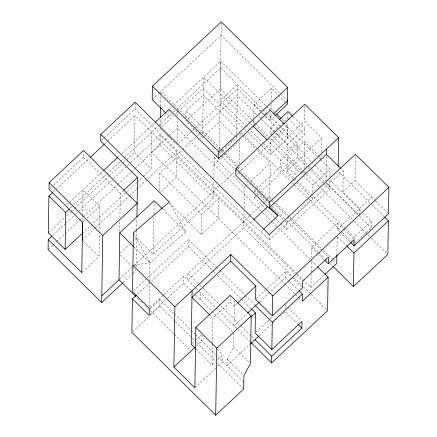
<?xml version="1.0" encoding="UTF-8"?>
<svg xmlns="http://www.w3.org/2000/svg" width="437" height="437" viewBox="0 0 437 437"><rect width="100%" height="100%" fill="white"/><g stroke="black" fill="none" stroke-linecap="round" stroke-linejoin="round"><path stroke-width="0.33" stroke-dasharray="2.19 1.64" d="M82.522 221.062L82.609 215.599M82.62 214.917L83.014 189.784L99.778 206.335L99.39 230.791M53.532 185.113L83.467 157.156L83.554 151.792M82.265 272.218L98.986 256.606L99.352 233.505M119.705 231.484L119.875 220.636M119.918 217.926L120.301 193.525L122.759 191.231M126.468 159.931L134.427 152.497L135.006 115.63L294.871 273.496M104.175 137.819L135.115 108.928L135.219 102.225M136.164 267.051L136.672 230.998M136.743 230.381L136.863 218.795M143.205 176.504L151.191 169.048L151.77 132.182M149.263 306.932L149.64 282.799M149.673 280.854L149.957 262.692L133.727 233.325M134.601 239.613L136.568 237.772L153.327 254.329L153.917 217.025M153.955 214.305L154.152 202.063M135.104 168.376L159.964 145.16L160.122 135.104L176.887 151.661L176.832 155.009L296.838 273.513M160.27 125.725L160.384 118.351M160.576 106.284L160.745 95.561M160.756 94.889L160.805 91.541L223.165 153.119M159.423 190.516L159.696 173.085L176.914 157.014L176.597 177.122L160.363 192.275M132.881 331.475L159.866 306.271L159.975 299.569L173.942 313.362M169.048 110.769L168.961 116.127L166.087 113.292M177.034 142.276L177.4 118.815M177.444 116.133L177.526 110.774M177.537 110.102L177.569 108.092L220.63 67.882L262.517 109.245M185.862 117.673L185.965 110.971L203.183 94.895L239.132 130.395M167.65 298.187L183.616 283.28L183.731 276.151L195.585 287.808M249.347 216.113L187.943 273.453L187.839 280.155L243.775 227.923L244.037 211.164M137.344 294.281L188.363 246.643L188.473 239.514L216.168 266.86M202.637 133.558L203.522 77.256L252.171 125.299M201.288 234.576L201.599 214.469L218.817 198.393L218.5 218.5L201.288 234.576L169.496 203.183M200.381 299.831L200.49 292.703M201.97 334.922L201.878 340.947L196.011 346.426M153.327 254.329L213.556 198.081L213.819 181.328M213.862 178.646L214.196 157.44L215.19 156.512M195.989 348.999L212.18 364.988L212.513 343.903M212.524 343.225L212.917 318.06L230.135 301.983L230.217 296.625M202.571 137.579L185.812 121.027L220.237 88.875L221.269 23.188M219.407 149.438L220.734 61.18L266.018 105.896M217.222 349.3L222.936 354.942L222.832 361.639L216.452 367.599M233.904 332.934L233.68 346.989L227.125 359.077L227.022 365.78L250.079 344.241M236.581 136.044L236.548 138.054L219.827 153.671M236.619 133.361L237.389 84.434L220.177 100.51L245.261 125.277M234.407 300.76L234.013 325.805L247.211 313.482M239.558 163.897L239.929 140.435L214.086 164.569M239.979 137.196L240.039 133.307L241.961 135.202M244.092 207.815L244.414 187.276L245.408 186.353M253.848 120.426L253.782 124.447L255.749 122.611M253.886 117.744L254.099 104.339L271.317 88.263L277.943 94.807M274.594 217.517L254.416 197.59L254.46 194.907M254.498 192.231L254.52 190.887L256.011 189.494M265.936 116.024L270.197 120.23L270.35 110.179M261.588 145.767L270.334 154.403L270.547 140.998L287.759 124.922L286.322 123.502M272.087 135.716L270.65 134.296L270.754 127.593L278.626 120.246M269.525 109.747L271 108.371L271.06 104.35M271.104 101.668L271.317 88.263M266.739 199.867L269.722 197.087L270.257 163.143L256.35 149.41M135.115 108.928L250.417 222.788L260.845 231.73L269.225 240.006L269.312 234.642M256.508 189.03L280.363 166.754L280.472 160.051L297.684 143.975L281.171 127.664M304.736 106.295L304.502 121.038L321.599 137.917L304.381 153.993L287.289 137.114L287.448 127.058L236.767 174.385M293.899 177.673L287.098 170.954L287.306 157.549L304.523 141.473L318.409 155.19M272.568 136.186L287.409 150.847L287.519 144.144L304.731 128.068L293.238 116.717M270.334 154.403L287.551 138.327L287.759 124.922M270.65 134.296L287.863 118.219L287.972 111.517M285.17 308.839L285.23 304.818L287.147 306.708M259.966 301.568L285.656 277.577L285.754 271.301L291.506 276.976M280.844 223.684L286.606 229.381L286.71 222.679L312.559 198.545L312.608 195.192M296.007 168.589L295.904 175.292L263.107 142.904M259.862 192.504L297.477 157.38L297.684 143.975M304.07 174.101L304.108 171.419M304.152 168.742L304.523 141.473M287.409 150.847L304.627 134.771L304.731 128.068M297.324 273.994L310.926 287.426L311.128 274.693M311.166 272.011L311.324 261.954M311.39 257.934L311.559 247.211L337.402 223.078L343.149 228.753M312.652 192.509L312.766 185.141L329.984 169.064L318.382 157.61M319.808 159.407L321.282 158.025L321.326 155.348M321.37 152.666L321.599 137.917M326.068 181.142L326.466 155.67M286.606 229.381L329.667 189.172L329.815 179.787M329.859 177.105L329.984 169.064M336.905 254.58L337.178 237.154M339.696 231.719L337.304 229.354L337.402 223.078M359.58 214.938L359.684 208.454L342.919 191.903L343.253 170.883L341.335 168.988M342.919 191.903L354.97 180.65L355.385 154.266M354.112 239.176L354.145 237.165L371.357 221.089L362.126 211.972M355.019 242.95L371.253 227.792L371.357 221.089M50.036 188.374L53.03 185.578M101.679 140.146L103.678 138.283M53.412 191.827L55.401 189.969M55.898 189.505L89.732 157.91M104.656 143.975L107.147 141.648M107.644 141.184L135.006 115.63M152.202 99.576L158.418 93.775M158.893 93.327L221.084 35.255L286.492 99.849M66.785 204.937L103.181 170.949M117.444 157.631L119.94 155.304M121.934 153.436L154.824 122.731M170.053 108.507L171.528 107.131M173.494 105.29L220.734 61.18M70.614 207.968L73.072 205.669M73.563 205.21L106.36 174.587M106.863 174.117L123.824 158.276M124.326 157.812L158.156 126.222M158.647 125.763L172.79 112.555M173.265 112.112L175.177 110.326M48.354 232.872L64.774 217.539M66.763 215.681L70.745 211.967M71.242 211.503L74.224 208.711M74.722 208.247L108.556 176.657M109.053 176.193L122.486 163.646M122.983 163.181L125.971 160.395M161.712 127.02L173.593 115.925M175.57 114.079L177.553 112.227M178.045 111.768L203.287 88.192L244.097 128.494M52.724 235.396L65.654 223.323M66.151 222.859L75.098 214.501M75.596 214.037L78.578 211.251M79.075 210.787L112.888 179.214M113.385 178.749L126.812 166.213M127.309 165.749L130.292 162.963M130.789 162.498L160.122 135.104M169.316 135.612L151.453 152.289L284.383 283.558M169.813 135.148L177.253 128.199L262.276 212.158M48.092 249.631L52.566 245.452M53.063 244.988L56.045 242.202M56.542 241.737L64.501 234.308M64.998 233.844L79.414 220.379M79.911 219.915L82.899 217.129M83.396 216.665L117.203 185.091M117.7 184.627L130.63 172.555M131.127 172.091L134.607 168.84M83.052 221.952L85.024 220.111M86.99 218.276L99.778 206.335M82.331 233.347L136.721 182.562M137.218 182.092L142.708 176.969M178.482 143.565L191.903 131.034M192.4 130.57L237.264 88.673L261.441 112.544M82.227 240.05L94.682 228.42M95.179 227.956L129.057 196.322M129.554 195.858L136.53 189.341M137.027 188.877L176.887 151.661M176.832 155.009L182.3 149.902M182.797 149.443L199.196 134.126M199.693 133.662L202.675 130.876L220.395 148.372M203.063 137.12L219.789 121.502L234.156 135.689M215.687 156.047L218.172 153.731M218.669 153.267L223.143 149.088M225.131 147.231L228.611 143.981M230.599 142.123L234.079 138.879M236.067 137.021L239.542 133.771M260.179 118.476L261.654 117.1M264.112 114.8L266.57 112.506M120.333 252.93L129.68 244.207M130.171 243.742L132.138 241.907M270.246 116.881L273.196 114.123M270.197 120.23L274.622 116.1M119.498 279.314L132.285 267.373M134.252 265.538L235.035 171.424M238.018 168.638L239.509 167.245L238.072 165.831M123.141 282.515L132.121 274.13M132.619 273.66L136.115 270.399L133.717 268.034M287.289 137.114L304.502 121.038M133.52 290.829L146.799 278.429M147.291 277.97L188.473 239.514M245.905 185.889L248.882 183.103M250.871 181.246L270.257 163.143M254.416 197.59L255.902 196.202M256.393 195.743L259.365 192.968M287.098 170.954L304.31 154.878L311.111 161.597M150.295 307.369L163.269 295.254M163.771 294.789L183.731 276.151M150.197 308.697L159.975 299.569M249.844 215.649L262.763 203.582M263.26 203.118L266.242 200.332M150.186 314.498L167.153 298.657M250.417 222.788L253.362 220.035M305.545 172.724L306.528 171.807M260.845 231.73L262.812 229.895M269.225 240.006L343.253 170.883M192.209 343.384L196.115 339.729M196.606 339.276L201.495 334.709M237.258 303.387L234.325 306.124L230.135 301.983M337.304 229.354L371.734 197.202M212.18 364.988L215.605 361.792M217.555 359.962L222.936 354.942M194.858 387.756L215.96 368.052M256.082 332.038L272.879 316.35M258.939 335.971L271.29 324.434M273.267 322.593L274.256 321.67M276.233 319.824L277.222 318.901M279.691 316.596L280.68 315.672M283.149 313.362L285.126 311.521L297.575 323.817M310.926 287.426L324.347 274.895M256.115 298.864L266.488 289.218M266.985 288.759L285.754 271.301M133.607 265.259L149.957 262.692L185.84 231.981L169.938 203.2M278.413 95.277L285.044 101.821M285.514 102.285L286.934 103.689M354.97 180.65L375.083 200.512M375.563 200.987L388.493 213.753M287.863 118.219L304.627 134.771M338.582 171.703L371.461 204.172M371.942 204.653L384.03 216.588M271 108.371L274.349 111.681M282.012 119.246L284.405 121.612M318.89 155.665L321.282 158.025M266.499 106.371L269.869 109.703M285.071 124.714L317.901 157.129M262.998 109.725L266.384 113.063M266.865 113.538L280.696 127.194M254.099 104.339L262.145 112.287M262.621 112.751L265.461 115.559M261.921 113.025L264.822 115.887M265.308 116.362L277.397 128.303M279.33 130.21L287.551 138.327M311.597 162.078L314.028 164.476M314.514 164.957L327.63 177.908M329.574 179.826L361.639 211.492M270.754 127.593L274.108 130.903M276.026 132.793L287.519 144.144M326.532 182.961L358.111 214.146M256.595 114.565L237.16 95.375L202.73 127.522L185.965 110.971M258.535 116.482L261.452 119.361M261.938 119.842L275.053 132.799M275.539 133.274L308.577 165.902M309.063 166.382L311.494 168.78M311.98 169.261L325.581 182.693M326.068 183.174L359.105 215.796M359.591 216.277L371.253 227.792M297.477 157.38L307.588 167.366M308.069 167.841L310.467 170.212M310.947 170.687L329.667 189.172M220.237 88.875L252.307 120.541M252.794 121.022L269.798 137.813M270.279 138.294L306.233 173.795M306.719 174.276L320.321 187.708M320.807 188.189L352.391 219.374M354.331 221.291L370.849 237.602M371.335 238.083L387.854 254.4M254.263 124.916L270.547 140.998M287.306 157.549L301.197 171.266M301.672 171.736L303.589 173.631M267.384 140.321L299.837 172.369M300.317 172.844L302.71 175.21M303.191 175.679L312.766 185.141M245.741 125.758L262.621 142.429M244.583 128.975L247.5 131.854M247.987 132.335L261.102 145.286M294.385 178.154L344.427 227.568M344.913 228.048L354.145 237.165M280.363 166.754L292.856 179.088M293.336 179.563L295.74 181.939M296.22 182.409L309.675 195.7M310.155 196.169L312.559 198.545M343.629 229.223L353.686 239.159M241.071 132.313L243.977 135.18M244.463 135.661L257.551 148.591M258.038 149.066L291.495 182.103M291.976 182.584L341.914 231.894M342.4 232.375L352.096 241.951M352.583 242.431L354.036 243.868M242.437 135.678L255.869 148.935M340.177 232.189L350.234 242.12M337.67 236.958L346.29 245.468M222.307 150.257L223.739 151.677M225.65 153.562L237.597 165.361M269.722 197.087L272.639 199.966M273.125 200.441L274.097 201.402M276.042 203.32L289.157 216.277M289.644 216.757L322.681 249.38M323.167 249.86L332.885 259.452M333.371 259.933L335.796 262.331M223.651 153.595L236.745 166.53M237.231 167.01L270.7 200.059M271.186 200.539L273.125 202.457M273.611 202.932L287.191 216.348M287.677 216.823L327.941 256.579M219.816 154.611L220.789 155.572M221.275 156.047L234.882 169.485M235.368 169.966L268.892 203.068M269.378 203.549L284.438 218.418M286.377 220.341L325.248 258.72M325.734 259.201L327.679 261.118M330.104 263.516L332.535 265.92M254.52 190.887L268.935 205.122M271.339 207.493L283.351 219.358M285.274 221.253L286.71 222.679M311.559 247.211L324.008 259.507M214.196 157.44L244.414 187.276M275.075 217.992L280.363 223.214M262.763 212.639L271.994 221.756M272.48 222.236L277.823 227.513M278.309 227.994L316.612 265.816M160.226 128.402L162.143 130.297M162.624 130.767L165.978 134.077M166.453 134.552L169.807 137.863M170.288 138.338L176.51 144.483M296.81 275.414L302.623 281.155M159.964 145.16L213.556 198.081M243.775 227.923L293.669 277.195M294.156 277.675L301.421 284.848M303.36 286.759L310.625 293.937M311.111 294.418L327.581 310.68M291.982 277.451L301.563 286.907M285.656 277.577L289.01 280.893M289.491 281.362L298.11 289.873M284.869 284.039L297.947 296.952M298.433 297.433L301.339 300.306M159.696 173.085L201.599 214.469M134.427 152.497L151.191 169.048M287.622 307.178L301.033 320.425M162.81 209.236L185.84 231.981M216.654 267.34L219.571 270.219M220.057 270.7L244.835 295.166M245.321 295.647L255.033 305.244M188.363 246.643L212.655 270.629M213.141 271.109L215.572 273.507M217.511 275.43L240.836 298.46M241.322 298.935L251.035 308.533M83.467 157.156L120.301 193.525M187.943 273.453L199.114 284.487M199.6 284.968L202.517 287.846M203.003 288.327L220.008 305.119M220.494 305.6L240.896 325.745M241.382 326.226L251.1 335.824M251.586 336.304L254.503 339.183M196.071 288.289L198.977 291.157M199.463 291.637L215.55 307.572M216.036 308.052L250.33 341.865M183.616 283.28L190.8 290.37M192.717 292.266L195.11 294.625M195.59 295.101L232.932 331.973M210.06 315.241L212.917 318.06M134.132 247.063L149.957 262.692M233.68 346.989L249.483 362.595M227.125 359.077L242.928 374.684M120.312 254.793L133.241 267.564M174.423 313.837L190.8 330.011M191.28 330.487L195.131 334.289M195.618 334.769L215.687 354.587M217.593 356.466L243.78 382.331M159.866 306.271L174.887 321.102M175.368 321.583L191.843 337.845M192.324 338.325L196.202 342.149M196.683 342.63L215.578 361.284M217.517 363.202L243.677 389.034M83.183 241L98.986 256.606M137.71 298.247L140.588 301.088M141.064 301.563L142.986 303.453M144.904 305.348L148.738 309.139M150.181 310.565L173.784 333.868M174.265 334.343L190.161 350.042"/><path stroke-width="0.66" d="M136.36 295.204L132.427 298.875L149.186 315.427L149.301 308.298L132.537 291.747L133.405 232.735L169.288 202.025L100.789 134.377L135.219 102.225L269.312 234.642L355.385 154.266L388.908 187.369L388.493 213.753L354.063 245.905L350.714 242.595M51.73 236.324L48.25 239.574L48.092 249.631L101.684 302.551L122.639 282.979M52.915 192.291L48.933 196.011L48.354 232.872L65.118 249.423L82.331 233.347M101.684 302.551L102.739 235.527L137.169 203.374L83.576 150.454L49.146 182.6L49.037 189.308L82.56 222.411L81.774 272.677L48.25 239.574M65.118 249.423L65.697 212.562L69.63 208.886M82.227 240.05L82.5 222.428M100.789 134.377L100.685 141.08L137.513 177.449L136.956 216.779M101.788 295.849L119.006 279.773L119.743 232.855L154.174 200.703L162.329 208.76M132.427 298.875L131.898 332.388L215.709 415.15L243.677 389.034L243.884 375.629L250.445 363.54L251.188 315.973L230.239 295.281L195.809 327.433L194.858 387.756L173.91 367.069L174.855 306.741L230.791 254.509L272.699 295.887L272.382 315.875L255.623 299.323L255.831 286.038L230.687 261.211L230.791 254.509M275.113 115.641L287.409 104.159L287.672 87.4L221.291 21.85L152.409 86.171L152.202 99.576L165.612 112.817M160.395 117.679L160.565 106.956M192.072 290.671L191.231 344.296L195.514 348.529M155.315 122.273L169.07 109.425L218.686 158.423L218.79 151.721L287.672 87.4M215.709 415.15L216.763 348.125L251.188 315.973M338.172 166.535L338.626 137.715L304.769 104.279L235.887 168.606L235.778 175.308L267.608 206.734L278.041 215.676L263.795 228.977M251.521 309.014L255.41 312.848L255.093 332.956L271.852 349.513L301.994 321.37L301.885 328.072L271.748 356.215L271.645 362.918L251.297 342.821M278.041 215.676L269.656 207.4L269.744 202.036L338.626 137.715M271.852 349.513L272.284 322.277L302.42 294.134L299.066 290.823M302.42 294.134L302.306 301.262L328.111 277.167L317.573 266.767M269.656 207.4L326.488 154.332L326.576 148.968M328.111 277.167L327.581 310.68L271.645 362.918M324.964 260.452L328.318 263.762L328.422 257.06L302.623 281.155L302.519 287.857L272.382 315.875M336.894 255.252L336.769 263.293L324.844 274.431M333.021 266.395L353.424 286.546L353.954 253.034L388.384 220.882L384.516 217.063M354.063 245.905L354.161 239.629L328.318 263.762M388.384 220.882L387.854 254.4L353.424 286.546M90.23 157.446L104.159 144.439M103.673 170.49L117.444 157.631M123.742 190.314L137.513 177.449M218.686 158.423L270.35 110.179L284.121 123.775M273.688 113.664L287.464 100.805M279.609 119.323L287.972 111.517L292.757 116.247M253.853 219.582L267.608 206.734M230.687 261.211L191.963 297.373L209.585 314.771M237.744 302.928L255.831 286.038M173.91 367.069L194.547 347.797M247.703 313.023L259.474 302.033M272.699 295.887L388.908 187.369M251.007 316.956L255.41 312.848M250.57 343.782L258.447 336.43M326.488 154.332L340.855 168.518M276.747 114.046L281.057 118.301M253.138 126.255L266.909 139.851M346.77 245.938L353.954 253.034M152.409 86.171L218.79 151.721M235.887 168.606L269.744 202.036M298.056 324.287L301.885 328.072M255.519 305.72L272.284 322.277M254.99 339.664L271.748 356.215M119.743 232.855L133.651 246.588M49.146 182.6L102.739 235.527M132.952 265.363L174.855 306.741M195.809 327.433L216.763 348.125M48.933 196.011L65.697 212.562M119.006 279.773L135.792 296.352"/></g></svg>
